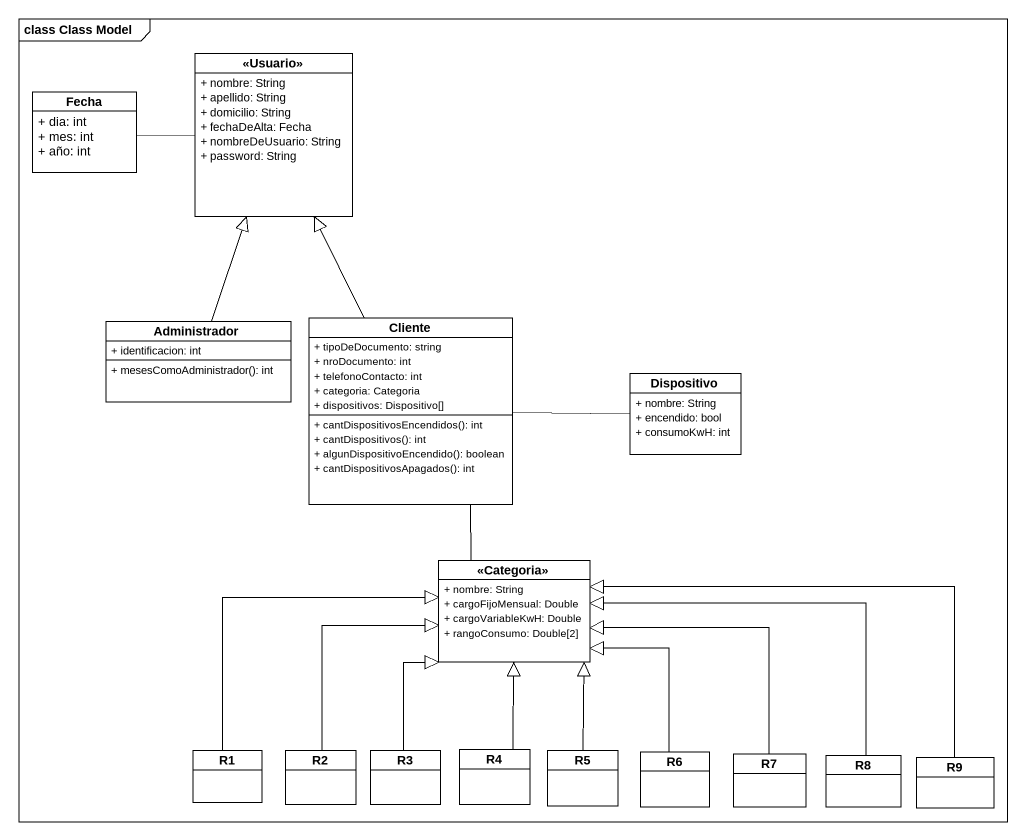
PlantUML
@startuml
mainframe class Class Model
hide circle
hide empty members
skinparam classAttributeIconSize 0
class "<<Usuario>>" as Usuario #FFFFFF {
  + nombre: String
  + apellido: String
  + domicilio: String
  + fechaDeAlta: Fecha
  + nombreDeUsuario: String
  + password: String
}
class Fecha #FFFFFF {
  + dia: int
  + mes: int
  + año: int
}
class Administrador #FFFFFF {
  + identificacion: int
  + mesesComoAdministrador(): int
}
class Cliente #FFFFFF {
  + tipoDeDocumento: string
  + nroDocumento: int
  + telefonoContacto: int
  + categoria: Categoria
  + dispositivos: Dispositivo[]
  + cantDispositivosEncendidos(): int
  + cantDispositivos(): int
  + algunDispositivoEncendido(): boolean
  + cantDispositivosApagados(): int
}
class Dispositivo #FFFFFF {
  + nombre: String
  + encendido: bool
  + consumoKwH: int
}
class "<<Categoria>>" as Categoria #FFFFFF {
  + nombre: String
  + cargoFijoMensual: Double
  + cargoVariableKwH: Double
  + rangoConsumo: Double[2]
}
class R1 #FFFFFF
class R2 #FFFFFF
class R3 #FFFFFF
class R4 #FFFFFF
class R5 #FFFFFF
class R6 #FFFFFF
class R7 #FFFFFF
class R8 #FFFFFF
class R9 #FFFFFF
Fecha -right- Usuario
Administrador -up-|> Usuario
Cliente -up-|> Usuario
Cliente -right- Dispositivo
Cliente -- Categoria
R1 -right-|> Categoria
R2 -up-|> Categoria
R3 -up-|> Categoria
R4 -up-|> Categoria
R5 -up-|> Categoria
R6 -up-|> Categoria
R7 -up-|> Categoria
R8 -left-|> Categoria
R9 -left-|> Categoria
@enduml
